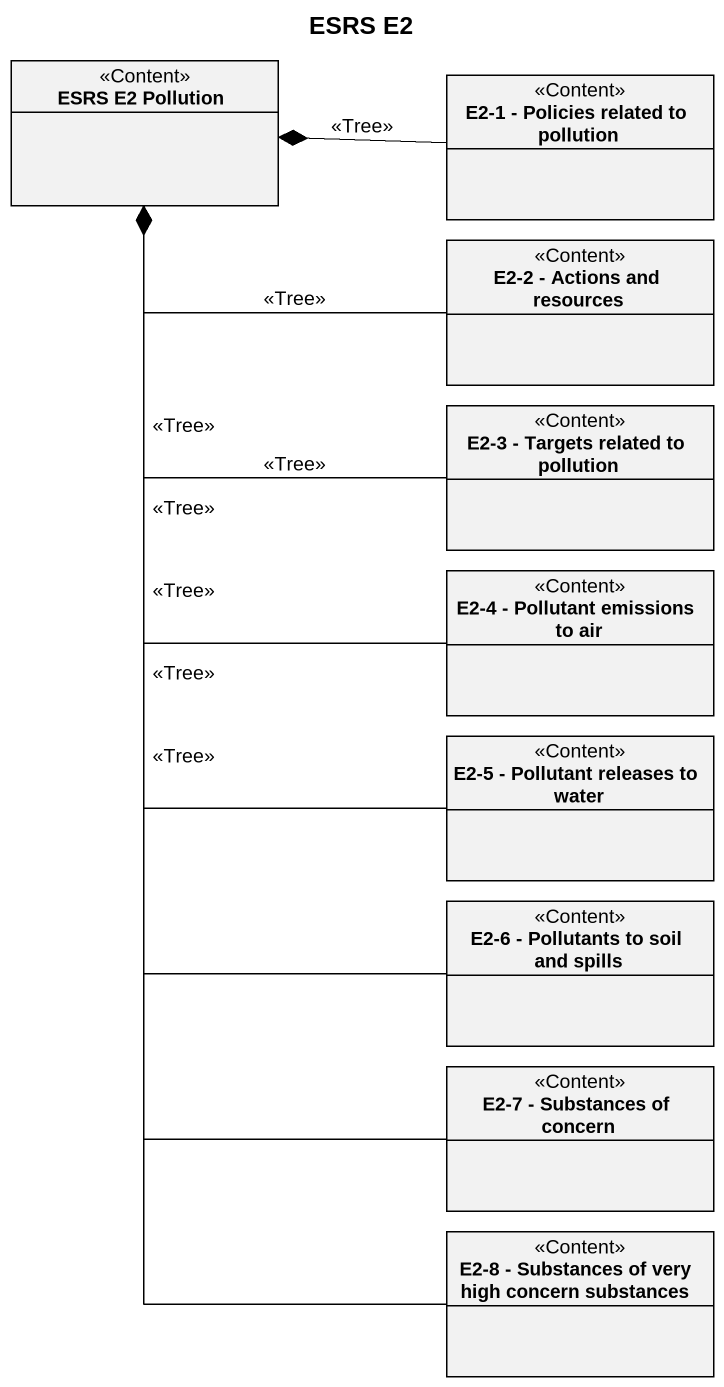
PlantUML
@startuml
title ESRS E2
hide circle
hide empty members
class "ESRS E2 Pollution" as ESRS_E2_Pollution <<Content>>
class "E2-1 - Policies related to pollution" as E2_1_Policies_related_to <<Content>>
class "E2-2 - Actions and resources" as E2_2_Actions_and_resources <<Content>>
class "E2-3 - Targets related to pollution" as E2_3_Targets_related_to <<Content>>
class "E2-4 - Pollutant emissions to air" as E2_4_Pollutant_emissions_to <<Content>>
class "E2-5 - Pollutant releases to water" as E2_5_Pollutant_releases_to <<Content>>
class "E2-6 - Pollutants to soil and spills" as E2_6_Pollutants_to_soil_and <<Content>>
class "E2-7 - Substances of concern" as E2_7_Substances_of_concern <<Content>>
class "E2-8 - Substances of very high concern substances" as E2_8_Substances_of_very <<Content>>
ESRS_E2_Pollution *-right- E2_1_Policies_related_to : <<Tree>>
ESRS_E2_Pollution *-right- E2_2_Actions_and_resources : <<Tree>>
ESRS_E2_Pollution *-- E2_3_Targets_related_to : <<Tree>>
ESRS_E2_Pollution *-- E2_4_Pollutant_emissions_to : <<Tree>>
ESRS_E2_Pollution *-- E2_5_Pollutant_releases_to : <<Tree>>
ESRS_E2_Pollution *-- E2_6_Pollutants_to_soil_and : <<Tree>>
ESRS_E2_Pollution *-- E2_7_Substances_of_concern : <<Tree>>
ESRS_E2_Pollution *-- E2_8_Substances_of_very : <<Tree>>
@enduml
